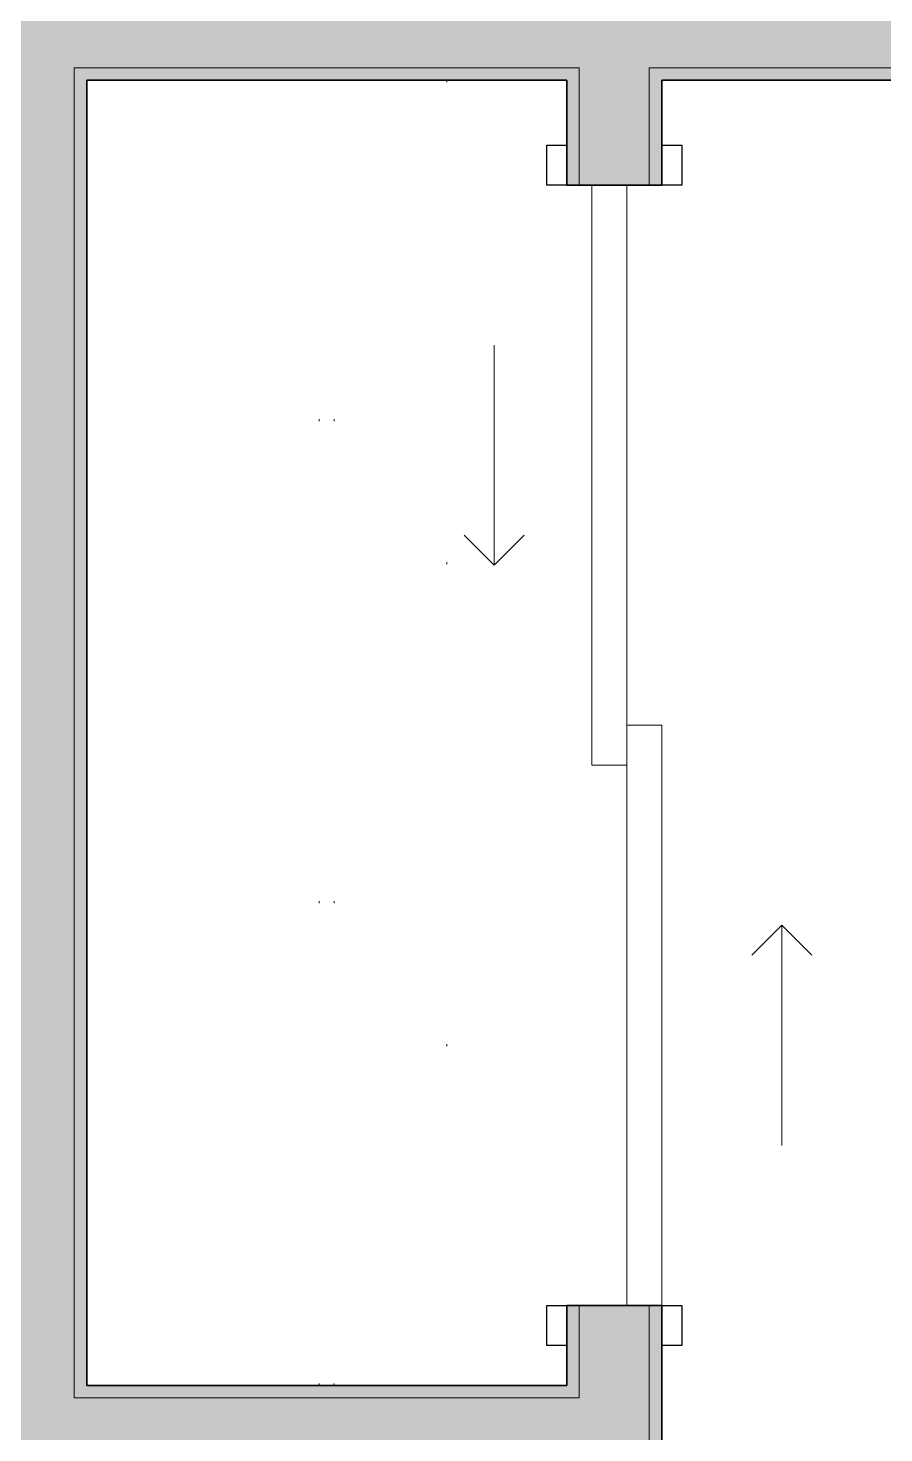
# Model space of a CAD drawing. Header units: inches. Extents: x 6 to 8416, y -388 to 6104.
# Drawn here: x 4654.7 to 4697.5, y 605.3 to 675.5 of the extents above; entities that cross this region are included whole.
import ezdxf

# ---------------------------------------------------------------- set-up
doc = ezdxf.new("R2010")
doc.units = ezdxf.units.IN
doc.header["$MEASUREMENT"] = 0
doc.linetypes.add('Dot 1_16_', pattern=[24, 0, -24])
for name, color, linetype, lineweight in [('A-DOOR', 31, 'Continuous', 18), ('A-DOOR-FRAM', 31, 'Continuous', 25), ('A-WALL', 113, 'Continuous', 25), ('A-WALL-PATT', 111, 'Continuous', 35), ('I-WALL', 2, 'Continuous', 25), ('Q-CASE', 31, 'Continuous', 18)]:
    doc.layers.add(name, color=color, linetype=linetype, lineweight=lineweight)

# ---------------------------------------------------------------- blocks, each defined once
blk = doc.blocks.new('CW Closet Shelf-AM - CW Closet Shelf-AM-5972798-LEVEL 3 - PLAN Copy 1 Copy 1')
at = {"layer": 'Q-CASE', "linetype": 'Dot 1_16_', "lineweight": 9}
for p, q in [((-31.887, -42), (-31.887, -24)), ((-31.887, -24), (33.363, -24)), ((33.363, -24), (33.363, -42)), ((-31.887, -35.625), (33.363, -35.625)), ((-31.887, -36.375), (33.363, -36.375)), ((33.363, -42), (-31.887, -42))]:
    blk.add_line(p, q, dxfattribs=at)
blk = doc.blocks.new('Unit-Double-Sliding-Flush-ICC ADA-AM - 56_ x 84_-FG-NR __U-S2 _ SLIDING CLOSET_-5466164-LEVEL 3 - PLAN Copy 1 Copy 1')
at = {"layer": 'A-DOOR', "lineweight": 9}
for p, q in [((10.5, 2.5), (9, 1)), ((9, 1), (10.5, -0.5)), ((20, 1), (9, 1)), ((-1, -3.875), (-1, -5.625)), ((-1, -3.875), (28, -3.875)), ((28, -3.875), (28, -5.625)), ((-28, -7.375), (-28, -5.625)), ((-28, -5.625), (-1, -5.625)), ((-1, -5.625), (1, -5.625)), ((1, -5.625), (-1, -5.625)), ((1, -7.375), (1, -5.625)), ((28, -5.625), (1, -5.625)), ((1, -7.375), (-28, -7.375)), ((-9, -13.375), (-10.5, -11.875)), ((-20, -13.375), (-9, -13.375)), ((-10.5, -14.875), (-9, -13.375))]:
    blk.add_line(p, q, dxfattribs=at)
at = {"layer": 'A-DOOR'}
for p, q in [((-1, -3.875), (28, -3.875)), ((-1, -5.625), (-1, -3.875)), ((28, -3.875), (28, -5.625)), ((-28, -5.625), (1, -5.625)), ((-28, -7.375), (-28, -5.625)), ((28, -5.625), (-1, -5.625)), ((1, -5.625), (1, -7.375)), ((1, -7.375), (-28, -7.375))]:
    blk.add_line(p, q, dxfattribs=at)
at = {"layer": 'A-DOOR-FRAM'}
for p, q in [((-30, -1.625), (-28, -1.625)), ((-30, -2.625), (-30, -1.625)), ((-28, -1.625), (-28, -2.625)), ((28, -1.625), (30, -1.625)), ((28, -2.625), (28, -1.625)), ((30, -1.625), (30, -2.625)), ((-28, -2.625), (-30, -2.625)), ((30, -2.625), (28, -2.625)), ((-30, -7.375), (-28, -7.375)), ((-30, -8.375), (-30, -7.375)), ((-28, -7.375), (-28, -8.375)), ((28, -7.375), (30, -7.375)), ((28, -8.375), (28, -7.375)), ((30, -7.375), (30, -8.375)), ((-28, -8.375), (-30, -8.375)), ((30, -8.375), (28, -8.375))]:
    blk.add_line(p, q, dxfattribs=at)
at = {"layer": 'A-DOOR-FRAM', "lineweight": 18}
for p, q in [((-30, -2.625), (-30, -1.625)), ((-30, -1.625), (-28, -1.625)), ((-28, -2.625), (-28, -1.625)), ((28, -2.625), (28, -1.625)), ((28, -1.625), (30, -1.625)), ((30, -2.625), (30, -1.625)), ((-28, -2.625), (-30, -2.625)), ((30, -2.625), (28, -2.625)), ((-30, -8.375), (-30, -7.375)), ((-30, -7.375), (-28, -7.375)), ((-28, -8.375), (-28, -7.375)), ((28, -8.375), (28, -7.375)), ((28, -7.375), (30, -7.375)), ((30, -8.375), (30, -7.375)), ((-28, -8.375), (-30, -8.375)), ((30, -8.375), (28, -8.375))]:
    blk.add_line(p, q, dxfattribs=at)

msp = doc.modelspace()

# ---------------------------------------------------------------- hatches: boundary and pattern name
at = {"layer": 'A-WALL-PATT', "lineweight": 25, "transparency": 33554560}
h = msp.add_hatch(color=10, dxfattribs=at)
h.paths.add_polyline_path([(4686.41533733, 603.56077679), (4686.41533733, 611.68577679), (4685.79033733, 611.68577679), (4685.79033733, 603.56077679)])
h.paths.add_polyline_path([(4686.41533733, 667.68577679), (4686.41533733, 672.93577679), (4685.79033733, 672.93577679), (4685.79033733, 667.68577679)])
h.paths.add_polyline_path([(4685.79033733, 677.68577679), (4686.41533733, 677.68577679), (4686.41533733, 681.68577679), (4685.79033733, 681.68577679)])
h.paths.add_polyline_path([(4685.79033733, 737.68577679), (4686.41533733, 737.68577679), (4686.41533733, 747.06077679), (4685.79033733, 747.06077679), (4685.79033733, 742.93577679)])
at = {"layer": 'A-WALL-PATT', "transparency": 33554560}
h = msp.add_hatch(color=10, dxfattribs=at)
h.paths.add_polyline_path([(4657.66533733, 607.68577679), (4657.66533733, 673.56077679), (4657.04033733, 673.56077679), (4657.04033733, 607.68577679)])
h.paths.add_polyline_path([(4657.04033733, 677.06077679), (4657.66533733, 677.06077679), (4657.66533733, 742.93577679), (4657.04033733, 742.93577679), (4657.04033733, 685.38306081)])
h = msp.add_hatch(color=10, dxfattribs=at)
h.paths.add_polyline_path([(4682.29033733, 607.68577679), (4682.29033733, 611.68577679), (4681.66533733, 611.68577679), (4681.66533733, 607.68577679)])
h.paths.add_polyline_path([(4682.29033733, 667.68577679), (4682.29033733, 672.93577679), (4681.66533733, 672.93577679), (4681.66533733, 667.68577679)])
h.paths.add_polyline_path([(4682.29033733, 677.68577679), (4682.29033733, 681.68577679), (4681.66533733, 681.68577679), (4681.66533733, 677.68577679)])
h.paths.add_polyline_path([(4682.29033733, 737.68577679), (4682.29033733, 742.93577679), (4681.66533733, 742.93577679), (4681.66533733, 737.68577679)])
h = msp.add_hatch(color=10, dxfattribs=at)
h.paths.add_polyline_path([(4785.54033733, 672.93577679), (4785.54033733, 673.56077679), (4685.79033733, 673.56077679), (4685.79033733, 672.93577679), (4747.18553685, 672.93577679)])
h.paths.add_polyline_path([(4682.29033733, 672.93577679), (4682.29033733, 673.56077679), (4657.66533733, 673.56077679), (4657.66533733, 672.93577679), (4681.66533733, 672.93577679)])
at = {"layer": 'A-WALL-PATT', "lineweight": 25, "transparency": 33554560}
h = msp.add_hatch(color=10, dxfattribs=at)
h.paths.add_polyline_path([(4679.70053685, 607.06077679), (4682.29033733, 607.06077679), (4682.29033733, 607.68577679), (4657.04033733, 607.68577679), (4657.04033733, 607.06077679)])
h.paths.add_polyline_path([(4653.54033733, 607.06077679), (4653.54033733, 607.68577679), (4648.91533733, 607.68577679), (4648.91533733, 607.06077679)])
h.paths.add_polyline_path([(4612.91533733, 607.06077679), (4612.91533733, 607.68577679), (4547.66533733, 607.68577679), (4547.66533733, 607.06077679), (4612.21553685, 607.06077679)])
at = {"layer": 'I-WALL', "transparency": 33554560}
for points in [[(4657.04033733, 607.06077679), (4657.04033733, 743.56077679), (4653.54033733, 743.56077679), (4653.54033733, 607.06077679)], [(4785.54033733, 673.56077679), (4785.54033733, 677.06077679), (4657.04033733, 677.06077679), (4657.04033733, 673.56077679), (4747.18553685, 673.56077679)]]:
    msp.add_hatch(color=10, dxfattribs=at).paths.add_polyline_path(points)
h = msp.add_hatch(color=10, dxfattribs=at)
h.paths.add_polyline_path([(4685.79033733, 607.06077679), (4685.79033733, 611.68577679), (4682.29033733, 611.68577679), (4682.29033733, 607.06077679)])
h.paths.add_polyline_path([(4685.79033733, 667.68577679), (4685.79033733, 673.56077679), (4682.29033733, 673.56077679), (4682.29033733, 667.68577679)])
h.paths.add_polyline_path([(4685.79033733, 677.06077679), (4685.79033733, 681.68577679), (4682.29033733, 681.68577679), (4682.29033733, 677.06077679)])
h.paths.add_polyline_path([(4682.29033733, 737.68577679), (4685.79033733, 737.68577679), (4685.79033733, 743.56077679), (4682.29033733, 743.56077679), (4682.29033733, 742.93577679)])
h = msp.add_hatch(color=10, dxfattribs=at)
h.paths.add_polyline_path([(4685.79033733, 603.56077679), (4685.79033733, 607.06077679), (4648.91533733, 607.06077679), (4648.91533733, 603.56077679), (4679.70053685, 603.56077679)])
h.paths.add_polyline_path([(4612.21553685, 603.56077679), (4612.91533733, 603.56077679), (4612.91533733, 607.06077679), (4547.04033733, 607.06077679), (4547.04033733, 603.56077679), (4597.04033733, 603.56077679)])

# ---------------------------------------------------------------- linework, layer by layer
at = {"layer": 'A-WALL', "lineweight": 9}
for p, q in [((4657.04033733, 673.56077679), (4657.04033733, 607.06077679)), ((4657.04033733, 673.56077679), (4682.29033733, 673.56077679)), ((4682.29033733, 673.56077679), (4682.29033733, 667.68577679)), ((4685.79033733, 673.56077679), (4785.54033733, 673.56077679)), ((4685.79033733, 667.68577679), (4685.79033733, 673.56077679)), ((4682.29033733, 611.68577679), (4682.29033733, 607.06077679)), ((4685.79033733, 611.68577679), (4685.79033733, 603.56077679)), ((4657.04033733, 607.06077679), (4682.29033733, 607.06077679))]:
    msp.add_line(p, q, dxfattribs=at)
at = {"layer": 'I-WALL', "lineweight": 35}
for p, q in [((4657.66533733, 607.68577679), (4657.66533733, 672.93577679)), ((4657.66533733, 672.93577679), (4681.66533733, 672.93577679)), ((4681.66533733, 672.93577679), (4681.66533733, 667.68577679)), ((4686.41533733, 672.93577679), (4785.54033733, 672.93577679)), ((4686.41533733, 667.68577679), (4686.41533733, 672.93577679)), ((4681.66533733, 667.68577679), (4686.41533733, 667.68577679)), ((4686.41533733, 611.68577679), (4681.66533733, 611.68577679)), ((4681.66533733, 611.68577679), (4681.66533733, 607.68577679)), ((4686.41533733, 602.93577679), (4686.41533733, 611.68577679)), ((4681.66533733, 607.68577679), (4657.66533733, 607.68577679))]:
    msp.add_line(p, q, dxfattribs=at)

# ---------------------------------------------------------------- block references
at = {"layer": 'A-DOOR', "rotation": 89.9999999999972}
msp.add_blockref('Unit-Double-Sliding-Flush-ICC ADA-AM - 56_ x 84_-FG-NR __U-S2 _ SLIDING CLOSET_-5466164-LEVEL 3 - PLAN Copy 1 Copy 1', (4679.04033733, 639.68577679), dxfattribs=at)
at = {"layer": 'Q-CASE', "rotation": 89.99999999999865}
msp.add_blockref('CW Closet Shelf-AM - CW Closet Shelf-AM-5972798-LEVEL 3 - PLAN Copy 1 Copy 1', (4633.66533733, 639.57307187), dxfattribs=at)

doc.saveas('drawing.dxf')
